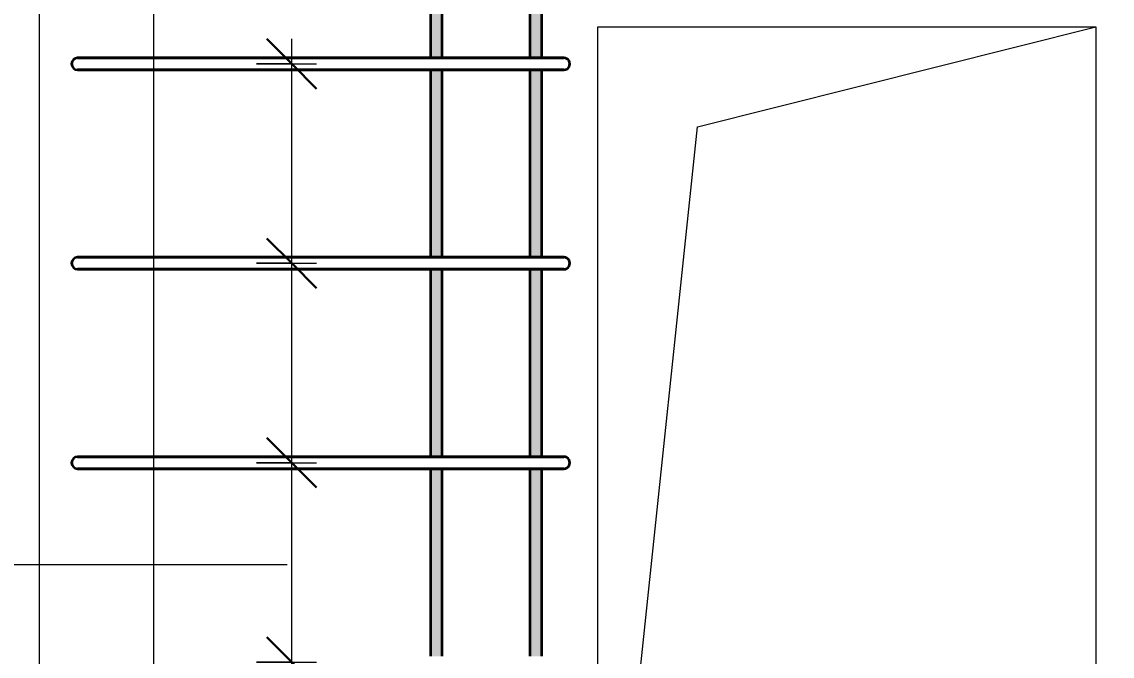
# Model space of a CAD drawing. Header units: millimetres. Extents: x -737 to 48133, y -5064 to 36443.
# Drawn here: x 41368 to 42462, y 2089 to 2725 of the extents above; entities that cross this region are included whole.
import ezdxf

# ---------------------------------------------------------------- set-up
doc = ezdxf.new("R2010")
doc.units = ezdxf.units.MM
for name, color, linetype, lineweight in [('AA_Dim', 7, 'Continuous', 9), ('AA_Dim-25', 7, 'Continuous', 9), ('AA_Vinoska', 7, 'Continuous', 9), ('AF_Okno', 7, 'Continuous', 20), ('AF_Stena_Опалубка', 253, 'Continuous', 20), ('KR_Armatura_Tonkie', 7, 'Continuous', 20)]:
    doc.layers.add(name, color=color, linetype=linetype, lineweight=lineweight)
doc.styles.add('ISOCPEUR_6', font='isocpeur.TTF', dxfattribs={"width": 0.9, "height": 62.50000000000001})
doc.styles.add('ISOCPEUR_8', font='isocpeur.TTF', dxfattribs={"width": 0.8, "height": 62.49999999999997})
doc.dimstyles.new('00_Точн_3_знака__прозр__2', dxfattribs={"dimscale": 304.8, "dimtxt": 62.67218556158657, "dimasz": 0.1394356955380577, "dimexe": 0.1230314960629921, "dimexo": 0.08202099737532809, "dimgap": 0.008202099737532808, "dimtad": 1, "dimdec": 3, "dimrnd": 0.001, "dimdsep": 46, "dimtxsty": 'ISOCPEUR_6', "dimblk1": 'OBLIQUE', "dimblk2": 'OBLIQUE', "dimsah": 1, "dimcen": 0.09, "dimdle": 0.1230314960629921, "dimazin": 0, "dimtfac": 1, "dimtdec": 4, "dimtix": 1, "dimtmove": 1, "dimatfit": 3, "dimfxl": 1, "dimtvp": 1, "dimtolj": 1, "dimtzin": 0, "dimlwd": 18, "dimlwe": 18, "dimarcsym": 2})
doc.dimstyles.new('10_Раскладка_арматуры_с_засечками_1', dxfattribs={"dimscale": 304.8, "dimtxt": 0.18, "dimasz": 0.1640419947506562, "dimexe": 0.08202099737532809, "dimexo": 0, "dimgap": 0, "dimtad": 1, "dimdec": 3, "dimrnd": 0.001, "dimdsep": 46, "dimtxsty": 'ISOCPEUR_8', "dimblk1": 'OBLIQUE', "dimblk2": 'OBLIQUE', "dimsah": 1, "dimcen": 0.09, "dimdle": 0.08202099737532809, "dimazin": 0, "dimtfac": 1, "dimtdec": 4, "dimtix": 1, "dimtmove": 0, "dimatfit": 3, "dimfxl": 1, "dimtvp": 1, "dimtolj": 1, "dimtzin": 0, "dimlwd": 18, "dimlwe": 18, "dimarcsym": 2})

# ---------------------------------------------------------------- blocks, each defined once
blk = doc.blocks.new('231_Отверстие прямоугольное в стене _Окно_Стена_ - Отверстие прямоугольное с обрамлением-4140413-Схема обрамления отверстия 500х1050 _h_')
at = {"layer": 'AF_Okno', "lineweight": 9}
for p, q in [((-2740.823074693357, 2620.000000000004), (-2340.823074693359, 2720.000000000004)), ((-2840.823074693357, 1670), (-2740.823074693357, 2620.000000000004))]:
    blk.add_line(p, q, dxfattribs=at)
blk = doc.blocks.new('350_Стержень верт с удлинением концов _НесАрм_РабПлоск_ - 350_Стержень верт с удлинением концов _НесАрм_РабПлоск_-4140946-Схема обрамления отверстия 500х1050 _h_')
at = {"layer": 'KR_Armatura_Tonkie', "lineweight": 35}
for p, q in [((-2284.823074693356, 2764.000000000005), (-2284.823074693356, 2688.999999999528)), ((-2272.823074693357, 2688.999999999512), (-2272.823074693357, 2764.000000000005)), ((-2284.823074693356, 2676.999999999527), (-2284.823074693359, 2488.999999999527)), ((-2272.823074693359, 2488.999999999511), (-2272.823074693357, 2676.999999999512)), ((-2284.823074693359, 2476.999999999527), (-2284.823074693359, 2288.999999999528)), ((-2272.823074693359, 2288.999999999511), (-2272.823074693359, 2476.999999999511)), ((-2284.823074693359, 2276.999999999528), (-2284.823074693359, 2088.999999999527)), ((-2272.823074693359, 2088.999999999511), (-2272.823074693359, 2276.999999999511))]:
    blk.add_line(p, q, dxfattribs=at)
blk = doc.blocks.new('350_Стержень верт с удлинением концов _НесАрм_РабПлоск_ - 350_Стержень верт с удлинением концов _НесАрм_РабПлоск_-V17-Схема обрамления отверстия 500х1050 _h_')
at = {"layer": 'KR_Armatura_Tonkie', "lineweight": 35}
h = blk.add_hatch(color=256, dxfattribs=at)
h.paths.add_polyline_path([(-3002.823074693363, 1170.000000000001), (-2996.823074693365, 1170.000000000001), (-2997.027519735628, 1514.000000000057), (-3008.823074693362, 1514.000000000057), (-3008.618629651098, 1170.000000000001), (-3004.375988963977, 1170.000000000001)])
h.paths.add_polyline_path([(-3008.109263952555, 1526.000000000057), (-2996.823074693363, 1526.000000000057), (-2997.027519735628, 1614.000000000057), (-3008.823074693362, 1614.000000000057), (-3008.618629651095, 1526.000000000057)])
h.paths.add_polyline_path([(-3008.134555198756, 1626.000000000057), (-2996.823074693363, 1626.093436024488), (-2997.027519735628, 1689.000000000006), (-3008.823074693362, 1689.000000000006), (-3008.618629651095, 1626.000000000057)])
h.paths.add_polyline_path([(-3008.019227116067, 1701.000000000005), (-2996.823074693363, 1701.000000000005), (-2997.027519735628, 1877.000000000006), (-3008.823074693362, 1877.000000000006), (-3008.618629651095, 1701.000000000005), (-3008.153523633409, 1701.000000000005)])
h.paths.add_polyline_path([(-3008.201071176271, 1889.000000000006), (-2996.823074693363, 1889.000000000006), (-2997.027519735626, 2077.000000000006), (-3008.82307469336, 2077.000000000006), (-3008.618629651095, 1889.000000000006)])
h.paths.add_polyline_path([(-3006.304925660223, 2089.000000000006), (-2996.82307469336, 2089.000000000006), (-2997.027519735626, 2277.000000000007), (-3008.82307469336, 2277.000000000007), (-3008.618629651094, 2089.000000000006), (-3007.06571538048, 2089.000000000006)])
h.paths.add_polyline_path([(-3002.823074693359, 2289.000000000006), (-2996.82307469336, 2289.000000000006), (-2997.027519735626, 2477.000000000006), (-3008.82307469336, 2477.000000000006), (-3008.618629651094, 2289.000000000006), (-3003.556286114803, 2289.000000000006)])
h.paths.add_polyline_path([(-3008.019227116065, 2489.000000000007), (-2996.82307469336, 2489.000000000007), (-2997.027519735624, 2677.000000000006), (-3008.823074693358, 2677.000000000006), (-3008.618629651094, 2489.000000000007), (-3008.352818653491, 2489.000000000007)])
h.paths.add_polyline_path([(-3008.019227116065, 2689.000000000007), (-2996.823074693359, 2689.000000000007), (-2997.027519735624, 2764.00000000006), (-3008.823074693358, 2764.00000000006), (-3008.618629651091, 2689.000000000007), (-3008.403401145899, 2689.000000000007)])
h.paths.add_polyline_path([(-3008.019227116065, 2776.000000000061), (-2996.823074693359, 2776.000000000061), (-2997.027519735624, 2864.00000000006), (-3008.823074693358, 2864.00000000006), (-3008.618629651091, 2776.000000000061), (-3008.425404530096, 2776.000000000061)])
h.paths.add_polyline_path([(-3002.823074693356, 2876.000000000061), (-2996.823074693359, 2876.000000000061), (-2997.027519735622, 3540.000000000003), (-3008.823074693356, 3540.000000000003), (-3008.618629651091, 2876.000000000061), (-3003.940910872965, 2876.000000000061)])
for p, q in [((-3008.823074693357, 2764.000000000005), (-3008.82307469336, 2689.000000000007)), ((-2996.82307469336, 2689.000000000007), (-2996.823074693358, 2764.000000000005)), ((-3008.82307469336, 2677.000000000006), (-3008.82307469336, 2489.000000000007)), ((-2996.82307469336, 2489.000000000007), (-2996.82307469336, 2677.000000000006)), ((-3008.82307469336, 2477.000000000006), (-3008.82307469336, 2289.000000000006)), ((-2996.82307469336, 2289.000000000006), (-2996.82307469336, 2477.000000000006)), ((-3008.82307469336, 2277.000000000007), (-3008.82307469336, 2089.000000000006)), ((-2996.82307469336, 2089.000000000006), (-2996.82307469336, 2277.000000000007))]:
    blk.add_line(p, q, dxfattribs=at)
blk = doc.blocks.new('350_Стержень верт с удлинением концов _НесАрм_РабПлоск_ - 350_Стержень верт с удлинением концов _НесАрм_РабПлоск_-V18-Схема обрамления отверстия 500х1050 _h_')
at = {"layer": 'KR_Armatura_Tonkie', "lineweight": 35}
for p, q in [((-2908.823074693356, 2764.000000000005), (-2908.823074693359, 2689.000000000007)), ((-2896.823074693355, 2689.000000000007), (-2896.823074693355, 2764.000000000005)), ((-2908.823074693359, 2677.000000000006), (-2908.823074693359, 2489.000000000007)), ((-2896.823074693357, 2489.000000000007), (-2896.823074693355, 2677.000000000006)), ((-2908.823074693359, 2477.000000000006), (-2908.823074693359, 2289.000000000006)), ((-2896.823074693357, 2289.000000000006), (-2896.823074693357, 2477.000000000006)), ((-2908.823074693359, 2277.000000000007), (-2908.823074693359, 2089.000000000006)), ((-2896.823074693357, 2089.000000000006), (-2896.823074693357, 2277.000000000007))]:
    blk.add_line(p, q, dxfattribs=at)
blk = doc.blocks.new('350_Стержень верт с удлинением концов _НесАрм_РабПлоск_ - 350_Стержень верт с удлинением концов _НесАрм_РабПлоск_-V19-Схема обрамления отверстия 500х1050 _h_')
at = {"layer": 'KR_Armatura_Tonkie', "lineweight": 35}
h = blk.add_hatch(color=256, dxfattribs=at)
h.paths.add_polyline_path([(-2902.823074693361, 1170.000000000001), (-2896.823074693361, 1170.000000000001), (-2897.027519735625, 1514.000000000057), (-2908.82307469336, 1514.000000000057), (-2908.618629651097, 1170.000000000001), (-2904.375988963975, 1170.000000000001)])
h.paths.add_polyline_path([(-2908.82307469336, 1526.000000000057), (-2896.823074693359, 1526.000000000057), (-2897.027519735625, 1614.000000000057), (-2908.82307469336, 1614.000000000057), (-2908.82307469336, 1537.022841718348)])
h.paths.add_polyline_path([(-2908.618629651095, 1626.000000000057), (-2896.823074693359, 1626.093436024488), (-2897.027519735625, 1689.000000000006), (-2908.82307469336, 1689.000000000006), (-2908.783738432065, 1626.000000000057)])
h.paths.add_polyline_path([(-2908.153523633408, 1701.000000000005), (-2896.823074693359, 1701.000000000005), (-2897.027519735625, 1877.000000000006), (-2908.82307469336, 1877.000000000006), (-2908.618629651095, 1701.000000000005)])
h.paths.add_polyline_path([(-2908.761051070831, 1889.000000000006), (-2896.823074693359, 1889.000000000006), (-2897.027519735623, 2077.000000000006), (-2908.823074693359, 2077.000000000006), (-2908.82307469336, 1889.000000000006)])
h.paths.add_polyline_path([(-2901.270160422743, 2089.000000000006), (-2896.823074693357, 2089.000000000006), (-2897.027519735623, 2277.000000000007), (-2908.823074693359, 2277.000000000007), (-2908.618629651092, 2089.000000000006), (-2901.520936856676, 2089.000000000006)])
h.paths.add_polyline_path([(-2908.302236161084, 2289.000000000006), (-2896.823074693357, 2289.000000000006), (-2897.027519735623, 2477.000000000006), (-2908.823074693359, 2477.000000000006), (-2908.618629651092, 2289.000000000006)])
h.paths.add_polyline_path([(-2903.687333732576, 2489.000000000007), (-2896.823074693357, 2489.000000000007), (-2897.027519735621, 2677.000000000006), (-2908.823074693356, 2677.000000000006), (-2908.618629651092, 2489.000000000007), (-2904.375988963971, 2489.000000000007)])
h.paths.add_polyline_path([(-2908.692040086099, 2689.000000000007), (-2896.823074693355, 2689.000000000007), (-2897.027519735621, 2764.00000000006), (-2908.823074693356, 2764.00000000006), (-2908.823074693356, 2689.000000000007)])
h.paths.add_polyline_path([(-2908.425404530095, 2776.000000000061), (-2896.823074693355, 2776.000000000061), (-2897.027519735621, 2864.00000000006), (-2908.823074693356, 2864.00000000006), (-2908.61862965109, 2776.000000000061)])
h.paths.add_polyline_path([(-2896.970240618296, 2876.000000000061), (-2896.823074693355, 2876.000000000061), (-2897.027519735619, 3540.000000000003), (-2908.823074693354, 3540.000000000003), (-2908.61862965109, 2876.000000000061), (-2897.027519735621, 2876.000000000061)])
for p, q in [((-2908.823074693356, 2764.000000000005), (-2908.823074693359, 2689.000000000007)), ((-2896.823074693355, 2689.000000000007), (-2896.823074693355, 2764.000000000005)), ((-2908.823074693359, 2677.000000000006), (-2908.823074693359, 2489.000000000007)), ((-2896.823074693357, 2489.000000000007), (-2896.823074693355, 2677.000000000006)), ((-2908.823074693359, 2477.000000000006), (-2908.823074693359, 2289.000000000006)), ((-2896.823074693357, 2289.000000000006), (-2896.823074693357, 2477.000000000006)), ((-2908.823074693359, 2277.000000000007), (-2908.823074693359, 2089.000000000006)), ((-2896.823074693357, 2089.000000000006), (-2896.823074693357, 2277.000000000007))]:
    blk.add_line(p, q, dxfattribs=at)
blk = doc.blocks.new('DIMBLOCK116-Схема обрамления отверстия 500х1050 _h_')
at = {"layer": 'AA_Dim-25', "lineweight": 30}
for p, q in [((43278.69655747664, 2770.000000000058), (43257.44655747664, 2791.250000000058)), ((43278.69655747664, 2770.000000000058), (43299.94655747664, 2748.750000000058)), ((43278.69655747664, 2720.000000000004), (43257.44655747664, 2741.250000000005)), ((43278.69655747664, 2720.000000000004), (43299.94655747664, 2698.750000000004))]:
    blk.add_line(p, q, dxfattribs=at)
at = {"layer": 'AA_Dim-25', "lineweight": 18}
for p, q in [((42953.03768773127, 2770.000000000058), (43316.19655747664, 2770.000000000058)), ((43278.69655747664, 2770.000000000058), (42953.03768773127, 2770.000000000058)), ((43278.69655747664, 2682.500000000004), (43278.69655747664, 2770.000000000058)), ((43278.69655747664, 2731.428554217596), (43278.69655747664, 2745.000000000031)), ((43278.69655747664, 2628.383945782412), (43278.69655747664, 2731.428554217596)), ((42471.03768773229, 2720.000000000004), (43316.19655747664, 2720.000000000004)), ((43278.69655747664, 2720.000000000004), (42471.03768773229, 2720.000000000004))]:
    blk.add_line(p, q, dxfattribs=at)
at = {"layer": 'AA_Dim-25', "color": 0, "lineweight": 18, "insert": (43194.77665240144, 2628.383945782412), "char_height": 62.50000000000001, "width": 93.65353012221993, "attachment_point": 1, "rotation": 90, "line_spacing_factor": 1.135194304511757, "style": 'ISOCPEUR_6'}
blk.add_mtext('50', dxfattribs=at)
blk = doc.blocks.new('_Oblique')
at = {"color": 0, "linetype": 'ByBlock', "lineweight": -2}
blk.add_line((-0.5, -0.5), (0.5, 0.5), dxfattribs=at)
blk = doc.blocks.new('DIMBLOCK133-Схема обрамления отверстия 500х1050 _h_')
at = {"layer": 'AA_Dim-25', "lineweight": 30}
for p, q in [((41638.90351562812, 2083.000000000005), (41613.90351562812, 2108.000000000005)), ((41638.90351562812, 2083.000000000005), (41663.90351562812, 2058.000000000005)), ((41638.90351562812, 1883.000000000004), (41613.90351562812, 1908.000000000004)), ((41638.90351562812, 1883.000000000004), (41663.90351562812, 1858.000000000004))]:
    blk.add_line(p, q, dxfattribs=at)
at = {"layer": 'AA_Dim-25', "lineweight": 18}
for p, q in [((41603.5481765688, 2083.000000000005), (41663.90351562812, 2083.000000000005)), ((41638.90351562812, 2083.000000000004), (41603.5481765688, 2083.000000000004)), ((41638.90351562812, 1883.000000000004), (41638.90351562812, 2083.000000000005)), ((41603.5481765688, 1883.000000000004), (41663.90351562812, 1883.000000000004)), ((41638.90351562812, 1883.000000000004), (41603.5481765688, 1883.000000000004))]:
    blk.add_line(p, q, dxfattribs=at)
blk = doc.blocks.new('DIMBLOCK134-Схема обрамления отверстия 500х1050 _h_')
at = {"layer": 'AA_Dim-25', "lineweight": 30}
for p, q in [((41638.90351562812, 2283.000000000004), (41613.90351562812, 2308.000000000004)), ((41638.90351562812, 2283.000000000004), (41663.90351562812, 2258.000000000004)), ((41638.90351562812, 2083.000000000005), (41613.90351562812, 2108.000000000005)), ((41638.90351562812, 2083.000000000005), (41663.90351562812, 2058.000000000005))]:
    blk.add_line(p, q, dxfattribs=at)
at = {"layer": 'AA_Dim-25', "lineweight": 18}
for p, q in [((41603.5481765688, 2283.000000000004), (41663.90351562812, 2283.000000000004)), ((41638.90351562812, 2283.000000000004), (41603.5481765688, 2283.000000000004)), ((41638.90351562812, 2083.000000000005), (41638.90351562812, 2283.000000000004)), ((41603.5481765688, 2083.000000000005), (41663.90351562812, 2083.000000000005)), ((41638.90351562812, 2083.000000000004), (41603.5481765688, 2083.000000000004))]:
    blk.add_line(p, q, dxfattribs=at)
blk = doc.blocks.new('DIMBLOCK135-Схема обрамления отверстия 500х1050 _h_')
at = {"layer": 'AA_Dim-25', "lineweight": 30}
for p, q in [((41638.90351562812, 2483.000000000005), (41613.90351562812, 2508.000000000005)), ((41638.90351562812, 2483.000000000005), (41663.90351562812, 2458.000000000005)), ((41638.90351562812, 2283.000000000004), (41613.90351562812, 2308.000000000004)), ((41638.90351562812, 2283.000000000004), (41663.90351562812, 2258.000000000004))]:
    blk.add_line(p, q, dxfattribs=at)
at = {"layer": 'AA_Dim-25', "lineweight": 18}
for p, q in [((41603.5481765688, 2483.000000000005), (41663.90351562812, 2483.000000000005)), ((41638.90351562812, 2483.000000000005), (41603.5481765688, 2483.000000000005)), ((41638.90351562812, 2283.000000000004), (41638.90351562812, 2483.000000000005)), ((41603.5481765688, 2283.000000000004), (41663.90351562812, 2283.000000000004)), ((41638.90351562812, 2283.000000000004), (41603.5481765688, 2283.000000000004))]:
    blk.add_line(p, q, dxfattribs=at)
blk = doc.blocks.new('DIMBLOCK136-Схема обрамления отверстия 500х1050 _h_')
at = {"layer": 'AA_Dim-25', "lineweight": 30}
for p, q in [((41638.90351562812, 2683.000000000005), (41613.90351562812, 2708.000000000005)), ((41638.90351562812, 2683.000000000005), (41663.90351562812, 2658.000000000004)), ((41638.90351562812, 2483.000000000005), (41613.90351562812, 2508.000000000005)), ((41638.90351562812, 2483.000000000005), (41663.90351562812, 2458.000000000005))]:
    blk.add_line(p, q, dxfattribs=at)
at = {"layer": 'AA_Dim-25', "lineweight": 18}
for p, q in [((41638.90351562812, 2483.000000000005), (41638.90351562812, 2708.000000000005)), ((41603.5481765688, 2683.000000000005), (41663.90351562812, 2683.000000000005)), ((41638.90351562812, 2683.000000000005), (41603.5481765688, 2683.000000000005)), ((41603.5481765688, 2483.000000000005), (41663.90351562812, 2483.000000000005)), ((41638.90351562812, 2483.000000000005), (41603.5481765688, 2483.000000000005))]:
    blk.add_line(p, q, dxfattribs=at)
blk = doc.blocks.new('DIMBLOCK138-Схема обрамления отверстия 500х1050 _h_')
at = {"layer": 'AA_Dim-25', "lineweight": 30}
for p, q in [((41500.4459926066, 2770.000000000058), (41475.4459926066, 2795.000000000058)), ((41500.4459926066, 2770.000000000058), (41525.4459926066, 2745.000000000058)), ((41500.4459926066, 1620.000000000055), (41475.4459926066, 1645.000000000055)), ((41500.4459926066, 1620.000000000055), (41525.4459926066, 1595.000000000055))]:
    blk.add_line(p, q, dxfattribs=at)
at = {"layer": 'AA_Dim-25', "lineweight": 18}
for p, q in [((41465.09065354727, 2770.000000000058), (41525.4459926066, 2770.000000000058)), ((41500.4459926066, 2770.000000000058), (41465.09065354727, 2770.000000000058)), ((41500.4459926066, 1620.000000000055), (41500.4459926066, 2770.000000000058)), ((41465.09065354727, 1620.000000000055), (41525.4459926066, 1620.000000000055)), ((41500.4459926066, 1620.000000000055), (41465.09065354727, 1620.000000000055))]:
    blk.add_line(p, q, dxfattribs=at)

msp = doc.modelspace()

# ---------------------------------------------------------------- linework, layer by layer
at = {"layer": 'AA_Vinoska'}
for p, q in [((41500.40626945693, 1513.352521227816), (41500.40626945693, 3127.572377970563)), ((41634.39519231355, 2180.761881960424), (41187.18700405234, 2180.761881960424))]:
    msp.add_line(p, q, dxfattribs=at)
at = {"layer": 'AF_Stena_Опалубка'}
for p, q in [((41385.53768773233, 2920.000000000149), (41385.53768773233, 1048.375791003078)), ((41946.03768773229, 2720.000000000004), (42446.03768773229, 2720.000000000004)), ((41946.03768773229, 1670), (41946.03768773229, 2720.000000000004)), ((42446.03768773229, 2720.000000000004), (42446.03768773229, 1670))]:
    msp.add_line(p, q, dxfattribs=at)
at = {"layer": 'KR_Armatura_Tonkie', "lineweight": 35}
for p, q in [((41456.25448945803, 2689.000000000005), (41424.03768773131, 2689.000000000005)), ((41424.03768773131, 2689.000000000005), (41460.03768773131, 2689.000000000005)), ((41460.03768773131, 2689.000000000005), (41424.03768773131, 2689.000000000005)), ((41424.03768773131, 2689.000000000005), (41434.5818436086, 2689.000000000005)), ((41434.5818436086, 2689.000000000005), (41471.74737602776, 2689.000000000005)), ((41485.49353185403, 2689.000000000005), (41456.50907067945, 2689.000000000005)), ((41460.03768773132, 2689.000000000005), (41876.02233994528, 2689.000000000005)), ((41876.02233994528, 2689.000000000005), (41460.03768773131, 2689.000000000005)), ((41522.65906427319, 2689.000000000005), (41485.49353185403, 2689.000000000005)), ((41876.02233994528, 2689.000000000005), (41912.02233994528, 2689.000000000005)), ((41912.02233994528, 2689.000000000005), (41876.02233994528, 2689.000000000005)), ((41456.25448945803, 2677.000000000005), (41424.03768773131, 2677.000000000005)), ((41424.03768773131, 2677.000000000005), (41460.03768773131, 2677.000000000005)), ((41434.5818436086, 2677.000000000005), (41434.5818436086, 2677.000000000005)), ((41460.03768773131, 2677.000000000005), (41434.5818436086, 2677.000000000005)), ((41434.5818436086, 2677.000000000005), (41471.74737602776, 2677.000000000005)), ((41485.49353185403, 2677.000000000005), (41456.50907067945, 2677.000000000005)), ((41460.03768773132, 2677.000000000005), (41876.02233994528, 2677.000000000005)), ((41876.02233994528, 2677.000000000005), (41460.03768773131, 2677.000000000005)), ((41522.65906427319, 2677.000000000005), (41485.49353185403, 2677.000000000005)), ((41876.02233994528, 2677.000000000005), (41912.02233994528, 2677.000000000005)), ((41912.02233994528, 2677.000000000005), (41876.02233994528, 2677.000000000005)), ((41456.25448945803, 2489.000000000005), (41424.03768773131, 2489.000000000005)), ((41424.03768773131, 2489.000000000005), (41460.03768773131, 2489.000000000005)), ((41460.03768773131, 2489.000000000005), (41424.03768773131, 2489.000000000005)), ((41424.03768773131, 2489.000000000005), (41434.5818436086, 2489.000000000005)), ((41434.5818436086, 2489.000000000005), (41471.74737602776, 2489.000000000005)), ((41485.49353185403, 2489.000000000005), (41456.50907067945, 2489.000000000005)), ((41460.03768773131, 2489.000000000005), (41876.02233994528, 2489.000000000005)), ((41876.02233994528, 2489.000000000005), (41460.03768773131, 2489.000000000005)), ((41522.65906427319, 2489.000000000005), (41485.49353185403, 2489.000000000005)), ((41876.02233994528, 2489.000000000005), (41912.02233994528, 2489.000000000005)), ((41912.02233994528, 2489.000000000005), (41876.02233994528, 2489.000000000005)), ((41456.25448945803, 2477.000000000004), (41424.03768773131, 2477.000000000004)), ((41424.03768773131, 2477.000000000004), (41460.03768773131, 2477.000000000004)), ((41434.5818436086, 2477.000000000004), (41434.5818436086, 2477.000000000004)), ((41460.03768773131, 2477.000000000004), (41434.5818436086, 2477.000000000004)), ((41434.5818436086, 2477.000000000004), (41471.74737602776, 2477.000000000004)), ((41485.49353185403, 2477.000000000004), (41456.50907067945, 2477.000000000004)), ((41460.03768773131, 2477.000000000004), (41876.02233994528, 2477.000000000004)), ((41876.02233994528, 2477.000000000004), (41460.03768773131, 2477.000000000004)), ((41522.65906427319, 2477.000000000004), (41485.49353185403, 2477.000000000004)), ((41876.02233994528, 2477.000000000004), (41912.02233994528, 2477.000000000004)), ((41912.02233994528, 2477.000000000004), (41876.02233994528, 2477.000000000004)), ((41456.25448945803, 2289.000000000004), (41424.03768773131, 2289.000000000004)), ((41424.03768773131, 2289.000000000004), (41460.03768773131, 2289.000000000004)), ((41460.03768773131, 2289.000000000004), (41424.03768773131, 2289.000000000004)), ((41424.03768773131, 2289.000000000004), (41434.5818436086, 2289.000000000004)), ((41434.5818436086, 2289.000000000004), (41471.74737602776, 2289.000000000004)), ((41485.49353185403, 2289.000000000004), (41456.50907067945, 2289.000000000004)), ((41460.03768773131, 2289.000000000004), (41876.02233994528, 2289.000000000004)), ((41876.02233994528, 2289.000000000004), (41460.03768773131, 2289.000000000004)), ((41522.65906427319, 2289.000000000004), (41485.49353185403, 2289.000000000004)), ((41876.02233994528, 2289.000000000004), (41912.02233994528, 2289.000000000004)), ((41912.02233994528, 2289.000000000004), (41876.02233994528, 2289.000000000004)), ((41456.25448945803, 2277.000000000004), (41424.03768773131, 2277.000000000004)), ((41424.03768773131, 2277.000000000004), (41460.03768773131, 2277.000000000004)), ((41434.5818436086, 2277.000000000004), (41434.5818436086, 2277.000000000004)), ((41460.03768773131, 2277.000000000004), (41434.5818436086, 2277.000000000004)), ((41434.5818436086, 2277.000000000004), (41471.74737602776, 2277.000000000004)), ((41485.49353185403, 2277.000000000004), (41456.50907067945, 2277.000000000004)), ((41460.03768773131, 2277.000000000004), (41876.02233994528, 2277.000000000004)), ((41876.02233994528, 2277.000000000004), (41460.03768773131, 2277.000000000004)), ((41522.65906427319, 2277.000000000004), (41485.49353185403, 2277.000000000004)), ((41876.02233994528, 2277.000000000004), (41912.02233994528, 2277.000000000004)), ((41912.02233994528, 2277.000000000004), (41876.02233994528, 2277.000000000004))]:
    msp.add_line(p, q, dxfattribs=at)
for centre, start, end in [((41424.03768773131, 2683.000000000005), 90, 269.9999999999996), ((41424.03768773131, 2683.000000000005), 90, 269.9999999999996), ((41424.03768773131, 2683.000000000005), 90, 269.9999999999996), ((41912.02233994528, 2683.000000000005), 269.9999999999996, 90), ((41912.02233994528, 2683.000000000005), 269.9999999999996, 90), ((41424.03768773131, 2483.000000000005), 90, 269.9999999999996), ((41424.03768773131, 2483.000000000005), 90, 269.9999999999996), ((41424.03768773131, 2483.000000000005), 90, 269.9999999999996), ((41912.02233994528, 2483.000000000005), 269.9999999999996, 90), ((41912.02233994528, 2483.000000000005), 269.9999999999996, 90), ((41424.03768773131, 2283.000000000004), 90, 269.9999999999996), ((41424.03768773131, 2283.000000000004), 90, 269.9999999999996), ((41424.03768773131, 2283.000000000004), 90, 269.9999999999996), ((41912.02233994528, 2283.000000000004), 269.9999999999996, 90), ((41912.02233994528, 2283.000000000004), 269.9999999999996, 90)]:
    msp.add_arc(centre, 6, start, end, dxfattribs=at)

# ---------------------------------------------------------------- block references
at = {"layer": 'AF_Okno'}
msp.add_blockref('231_Отверстие прямоугольное в стене _Окно_Стена_ - Отверстие прямоугольное с обрамлением-4140413-Схема обрамления отверстия 500х1050 _h_', (44786.86076242565, 0), dxfattribs=at)
at = {"layer": 'KR_Armatura_Tonkie', "lineweight": 35}
for name, p in [('350_Стержень верт с удлинением концов _НесАрм_РабПлоск_ - 350_Стержень верт с удлинением концов _НесАрм_РабПлоск_-4140946-Схема обрамления отверстия 500х1050 _h_', (44062.86076242565, 0)), ('350_Стержень верт с удлинением концов _НесАрм_РабПлоск_ - 350_Стержень верт с удлинением концов _НесАрм_РабПлоск_-V17-Схема обрамления отверстия 500х1050 _h_', (44786.86076242565, 0)), ('350_Стержень верт с удлинением концов _НесАрм_РабПлоск_ - 350_Стержень верт с удлинением концов _НесАрм_РабПлоск_-V18-Схема обрамления отверстия 500х1050 _h_', (44786.86076242565, 0)), ('350_Стержень верт с удлинением концов _НесАрм_РабПлоск_ - 350_Стержень верт с удлинением концов _НесАрм_РабПлоск_-V19-Схема обрамления отверстия 500х1050 _h_', (44786.86076242565, 0))]:
    msp.add_blockref(name, p, dxfattribs=at)

# ---------------------------------------------------------------- dimensions: what is measured, and where the dimension line sits
at = {"layer": 'AA_Dim', "lineweight": 18}
for base, p1, p2, override, picture, middle in [((41500.44599260661, 2770.000000000059), (41465.09065354727, 1620.000000000055), (41465.09065354727, 2770.000000000058), {"dimpost": '<>', "dimfxl": 1150.000000000002}, 'DIMBLOCK138-Схема обрамления отверстия 500х1050 _h_', (41469.1959926066, 2195.000000000045)), ((41638.90351562814, 2683.000000000005), (41603.5481765688, 2483.000000000005), (41603.5481765688, 2683.000000000005), {"dimpost": '<>', "dimfxl": 200}, 'DIMBLOCK136-Схема обрамления отверстия 500х1050 _h_', (41607.65351562813, 2582.999999999993)), ((41638.90351562814, 2483.000000000005), (41603.5481765688, 2283.000000000004), (41603.5481765688, 2483.000000000005), {"dimpost": '<>', "dimfxl": 200.0000000000005}, 'DIMBLOCK135-Схема обрамления отверстия 500х1050 _h_', (41607.65351562813, 2382.999999999993)), ((41638.90351562814, 2283.000000000005), (41603.5481765688, 2083.000000000004), (41603.5481765688, 2283.000000000004), {"dimpost": '<>', "dimfxl": 200}, 'DIMBLOCK134-Схема обрамления отверстия 500х1050 _h_', (41607.65351562813, 2182.999999999993)), ((41638.90351562814, 2083.000000000005), (41603.5481765688, 1883.000000000004), (41603.5481765688, 2083.000000000004), {"dimpost": '<>', "dimfxl": 199.9999999999998}, 'DIMBLOCK133-Схема обрамления отверстия 500х1050 _h_', (41607.65351562813, 1982.999999999993))]:
    dim = msp.add_linear_dim(base=base, p1=p1, p2=p2, angle=89.99999999999991, dimstyle='10_Раскладка_арматуры_с_засечками_1', override=override, dxfattribs=at)
    dim.commit()
    dim.dimension.update_dxf_attribs({"geometry": picture, "text_midpoint": middle})
dim = msp.add_linear_dim(base=(43278.69655747665, 2770.000000000059), p1=(42446.03768773229, 2720.000000000004), p2=(42928.03768773127, 2770.000000000058), angle=89.99999999999991, dimstyle='00_Точн_3_знака__прозр__2', override={"dimpost": '<>', "dimfxl": 484.5864215999355}, dxfattribs=at)
dim.commit()
dim.dimension.update_dxf_attribs({"geometry": 'DIMBLOCK116-Схема обрамления отверстия 500х1050 _h_', "text_midpoint": (43236.4433190681, 2675.210710843523), "dimtype": 160, "text_rotation": 89.99999999999991})

doc.saveas('drawing.dxf')
